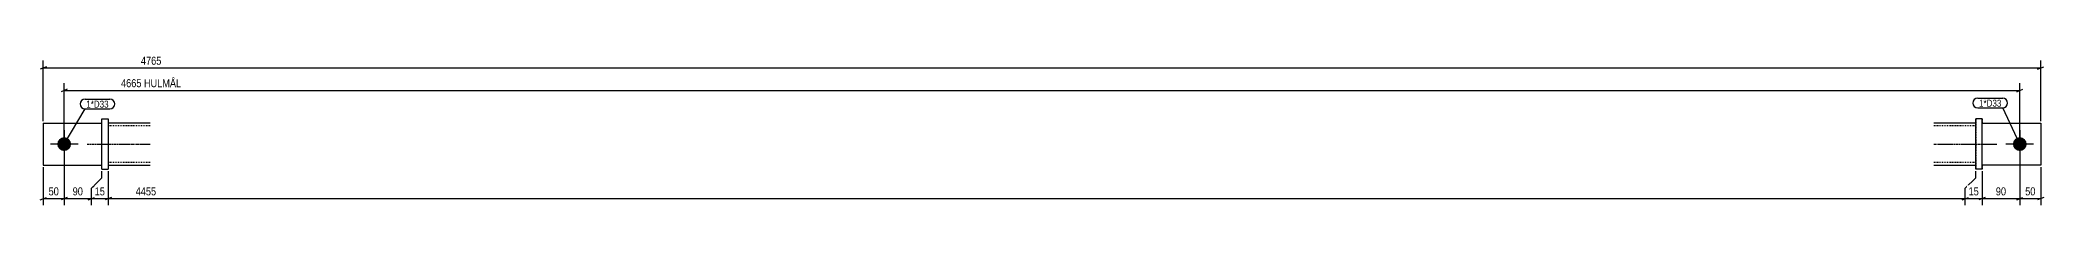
# Model space of a CAD drawing. Header units: millimetres. Extents: x 12 to 15235, y 12 to 372.
# Drawn here: x 10455 to 15235, y 12 to 372 of the extents above; entities that cross this region are included whole.
import ezdxf

# ---------------------------------------------------------------- set-up
doc = ezdxf.new("R2010")
doc.units = ezdxf.units.MM
doc.linetypes.add('DXK_LINE_DOT2', pattern=[3.9198, 1.9599, -1.9599])
doc.linetypes.add('DXK_LINE_DOT3', pattern=[5.9187, 2.979, -0.9799, 0.9799, -0.9799])
for name, color, linetype in [('MÅLSÆTNING', 7, 'Continuous'), ('STÅL', 7, 'Continuous'), ('TEKST', 7, 'Continuous')]:
    doc.layers.add(name, color=color, linetype=linetype)
doc.styles.add('Arial Narrow', font='ARIALN.TTF', dxfattribs={"height": 0.2})

msp = doc.modelspace()

# ---------------------------------------------------------------- hatches: boundary and pattern name
at = {"layer": 'STÅL', "linetype": 'Continuous'}
for points in [[(10512.8, 141.8, -1), (10512.8, 174.8, -1)], [(15177.8, 141.8, -1), (15177.8, 174.8, -1)]]:
    msp.add_hatch(color=96, dxfattribs=at).paths.add_polyline_path(points)

# ---------------------------------------------------------------- linework, layer by layer
at = {"layer": 'MÅLSÆTNING', "color": 7, "linetype": 'Continuous'}
for p, q in [((10470.3, 343.3), (10455.3, 337.3)), ((10462.8, 213.3), (10462.8, 358)), ((15220.3, 337.3), (15235.3, 343.3)), ((15227.8, 213.3), (15227.8, 358)), ((10520.3, 289.5), (10505.3, 283.5)), ((10512.8, 163.3), (10512.8, 304.3)), ((15170.3, 283.5), (15185.3, 289.5)), ((15177.8, 163.3), (15177.8, 304.3)), ((10512.8, 286.5), (15177.8, 286.5)), ((10512.8, 153.3), (10512.8, 12)), ((15177.8, 153.3), (15177.8, 12)), ((10462.8, 103.3), (10462.8, 12)), ((15227.8, 103.3), (15227.8, 12)), ((10577.8, 53), (10602.8, 78)), ((10577.8, 12), (10577.8, 53)), ((10602.8, 78), (10602.8, 93.3)), ((10617.8, 93.3), (10617.8, 12)), ((10617.8, 93.3), (10617.8, 12)), ((15047.8, 53), (15072.8, 78)), ((15047.8, 53), (15072.8, 78)), ((15047.8, 12), (15047.8, 53)), ((15047.8, 12), (15047.8, 53)), ((15072.8, 78), (15072.8, 93.3)), ((15072.8, 78), (15072.8, 93.3)), ((15087.8, 93.3), (15087.8, 12)), ((15087.8, 93.3), (15087.8, 12)), ((10455.3, 25), (10470.3, 31)), ((10520.3, 31), (10505.3, 25)), ((10570.3, 25), (10585.3, 31)), ((10577.8, 28), (10617.8, 28)), ((10625.3, 31), (10610.3, 25)), ((10625.3, 31), (10610.3, 25)), ((10617.8, 28), (15047.8, 28)), ((15040.3, 25), (15055.3, 31)), ((15040.3, 25), (15055.3, 31)), ((15047.8, 28), (15087.8, 28)), ((15095.3, 31), (15080.3, 25)), ((15170.3, 25), (15185.3, 31)), ((15177.8, 28), (15227.8, 28)), ((15235.3, 31), (15220.3, 25))]:
    msp.add_line(p, q, dxfattribs=at)
at = {"layer": 'STÅL', "color": 2, "linetype": 'Continuous'}
for p, q in [((10462.8, 208.3), (10462.8, 108.3)), ((10462.8, 208.3), (10602.8, 208.3)), ((10602.8, 98.3), (10602.8, 218.3)), ((10602.8, 218.3), (10617.8, 218.3)), ((10617.8, 218.3), (10617.8, 98.3)), ((10717.8, 208.3), (10617.8, 208.3)), ((15072.8, 208.3), (14972.8, 208.3)), ((15087.8, 218.3), (15072.8, 218.3)), ((15072.8, 98.3), (15072.8, 218.3)), ((15087.8, 98.3), (15087.8, 218.3)), ((15087.8, 208.3), (15227.8, 208.3)), ((15227.8, 208.3), (15227.8, 108.3)), ((10462.8, 108.3), (10602.8, 108.3)), ((10602.8, 98.3), (10617.8, 98.3)), ((10617.8, 108.3), (10717.8, 108.3)), ((14972.8, 108.3), (15072.8, 108.3)), ((15087.8, 98.3), (15072.8, 98.3)), ((15227.8, 108.3), (15087.8, 108.3))]:
    msp.add_line(p, q, dxfattribs=at)
at = {"layer": 'STÅL', "color": 96, "linetype": 'Continuous'}
for p, q in [((10512.8, 191.3), (10512.8, 125.3)), ((15177.8, 191.3), (15177.8, 125.3)), ((10545.8, 158.3), (10479.8, 158.3)), ((15210.8, 158.3), (15144.8, 158.3))]:
    msp.add_line(p, q, dxfattribs=at)
at = {"layer": 'STÅL', "color": 7, "linetype": 'DXK_LINE_DOT2'}
for p, q in [((10602.8, 108.3), (10602.8, 208.3)), ((10617.8, 208.3), (10617.8, 108.3)), ((10717.8, 202.3), (10617.8, 202.3)), ((15072.8, 202.3), (14972.8, 202.3)), ((15072.8, 218.3), (15072.8, 98.3)), ((15087.8, 218.3), (15087.8, 208.3)), ((15087.8, 108.3), (15087.8, 208.3)), ((10717.8, 114.3), (10617.8, 114.3)), ((15072.8, 114.3), (14972.8, 114.3)), ((15087.8, 108.3), (15087.8, 98.3))]:
    msp.add_line(p, q, dxfattribs=at)
at = {"layer": 'STÅL', "color": 7, "linetype": 'DXK_LINE_DOT3'}
for p, q in [((10567.8, 158.3), (10717.8, 158.3)), ((14972.8, 158.3), (15122.8, 158.3))]:
    msp.add_line(p, q, dxfattribs=at)

# ---------------------------------------------------------------- next in the draw order: wipeouts: each hides what was drawn before it
at = {"color": 0}
for points, layer in [([(15046.2, 290.3), (15046.2, 318.3), (10644.4, 318.3), (10644.4, 290.3)], 'MÅLSÆTNING'), ([(10614, 31.7), (10614, 59.7), (10581.6, 59.7), (10581.6, 31.7)], 'MÅLSÆTNING'), ([(14986.2, 31.7), (14986.2, 59.7), (10679.4, 59.7), (10679.4, 31.7)], 'MÅLSÆTNING'), ([(15219, 31.7), (15219, 59.7), (15186.6, 59.7), (15186.6, 31.7)], 'MÅLSÆTNING'), ([(10618.7, 245.4), (10618.7, 262.9), (10565.5, 262.9), (10565.5, 245.4)], 'TEKST'), ([(15133.9, 247.7), (15133.9, 265.2), (15080.6, 265.2), (15080.6, 247.7)], 'TEKST')]:
    msp.add_wipeout(points, dxfattribs=at).dxf.layer = layer

# ---------------------------------------------------------------- next in the draw order: linework, layer by layer
at = {"layer": 'MÅLSÆTNING', "color": 7, "linetype": 'Continuous'}
for p, q in [((10462.8, 340.3), (15227.8, 340.3)), ((15177.8, 153.3), (15177.8, 12)), ((10577.8, 53), (10602.8, 78)), ((10577.8, 12), (10577.8, 53)), ((10602.8, 78), (10602.8, 93.3)), ((10512.8, 28), (10577.8, 28)), ((10570.3, 25), (10585.3, 31)), ((15087.8, 28), (15177.8, 28)), ((15170.3, 25), (15185.3, 31))]:
    msp.add_line(p, q, dxfattribs=at)

# ---------------------------------------------------------------- next in the draw order: texts
at = {"layer": 'MÅLSÆTNING', "color": 3, "style": 'Arial Narrow'}
for s, height, p in [('4665 HULMÅL', 19.089, (10648.4, 294.3)), ('15', 19.09, (10585.6, 35.8)), ('4455', 19.09, (10683.4, 35.8)), ('50', 19.09, (15190.6, 35.8))]:
    msp.add_text(s, height=height, dxfattribs=at).set_placement(p)

# ---------------------------------------------------------------- next in the draw order: wipeouts: each hides what was drawn before it
at = {"color": 0}
for points in [[(10618.7, 245.4), (10618.7, 262.9), (10565.5, 262.9), (10565.5, 245.4)], [(15133.9, 247.7), (15133.9, 265.2), (15080.6, 265.2), (15080.6, 247.7)]]:
    msp.add_wipeout(points, dxfattribs=at).dxf.layer = 'TEKST'

# ---------------------------------------------------------------- next in the draw order: linework, layer by layer
at = {"layer": 'TEKST', "color": 7, "linetype": 'Continuous'}
for p, q in [((10512.8, 158.3), (10562.5, 242.4)), ((10562.5, 265.9), (10621.7, 265.9)), ((10562.5, 242.4), (10621.7, 242.4)), ((15077.6, 268.2), (15136.9, 268.2)), ((15077.6, 244.7), (15136.9, 244.7)), ((15177.8, 158.3), (15136.9, 244.7))]:
    msp.add_line(p, q, dxfattribs=at)
for centre, radius, start, end in [((10562.5, 254.2), 11.7, 90, 270), ((10621.7, 254.2), 11.7, 270, 90), ((15077.6, 256.5), 11.8, 90, 270), ((15136.9, 256.5), 11.7, 270, 90)]:
    msp.add_arc(centre, radius, start, end, dxfattribs=at)

# ---------------------------------------------------------------- next in the draw order: texts
at = {"layer": 'TEKST', "color": 3, "style": 'Arial Narrow'}
for p in [(10565.5, 245.4), (15080.6, 247.7)]:
    msp.add_text('1*D33', height=16.7, dxfattribs=at).set_placement(p)

# ---------------------------------------------------------------- next in the draw order: wipeouts: each hides what was drawn before it
at = {"color": 0}
for points in [[(14998.7, 344), (14998.7, 372), (10691.9, 372), (10691.9, 344)], [(10561.5, 31.7), (10561.5, 59.7), (10529.1, 59.7), (10529.1, 31.7)], [(15149, 31.7), (15149, 59.7), (15116.6, 59.7), (15116.6, 31.7)]]:
    msp.add_wipeout(points, dxfattribs=at).dxf.layer = 'MÅLSÆTNING'

# ---------------------------------------------------------------- next in the draw order: linework, layer by layer
at = {"layer": 'MÅLSÆTNING', "color": 7, "linetype": 'Continuous'}
for p, q in [((10512.8, 153.3), (10512.8, 12)), ((10462.8, 28), (10512.8, 28)), ((10520.3, 31), (10505.3, 25)), ((15095.3, 31), (15080.3, 25))]:
    msp.add_line(p, q, dxfattribs=at)

# ---------------------------------------------------------------- next in the draw order: texts
at = {"layer": 'MÅLSÆTNING', "color": 3, "style": 'Arial Narrow'}
for s, p in [('4765', (10695.9, 348)), ('90', (10533.1, 35.8)), ('90', (15120.6, 35.8))]:
    msp.add_text(s, height=19.09, dxfattribs=at).set_placement(p)

# ---------------------------------------------------------------- next in the draw order: wipeouts: each hides what was drawn before it
at = {"color": 0}
for points in [[(10504, 31.7), (10504, 59.7), (10471.6, 59.7), (10471.6, 31.7)], [(15084, 31.7), (15084, 59.7), (15051.6, 59.7), (15051.6, 31.7)]]:
    msp.add_wipeout(points, dxfattribs=at).dxf.layer = 'MÅLSÆTNING'

# ---------------------------------------------------------------- next in the draw order: texts
at = {"layer": 'MÅLSÆTNING', "color": 3, "style": 'Arial Narrow'}
for s, p in [('50', (10475.6, 35.8)), ('15', (15055.6, 35.8))]:
    msp.add_text(s, height=19.09, dxfattribs=at).set_placement(p)

doc.saveas('drawing.dxf')
